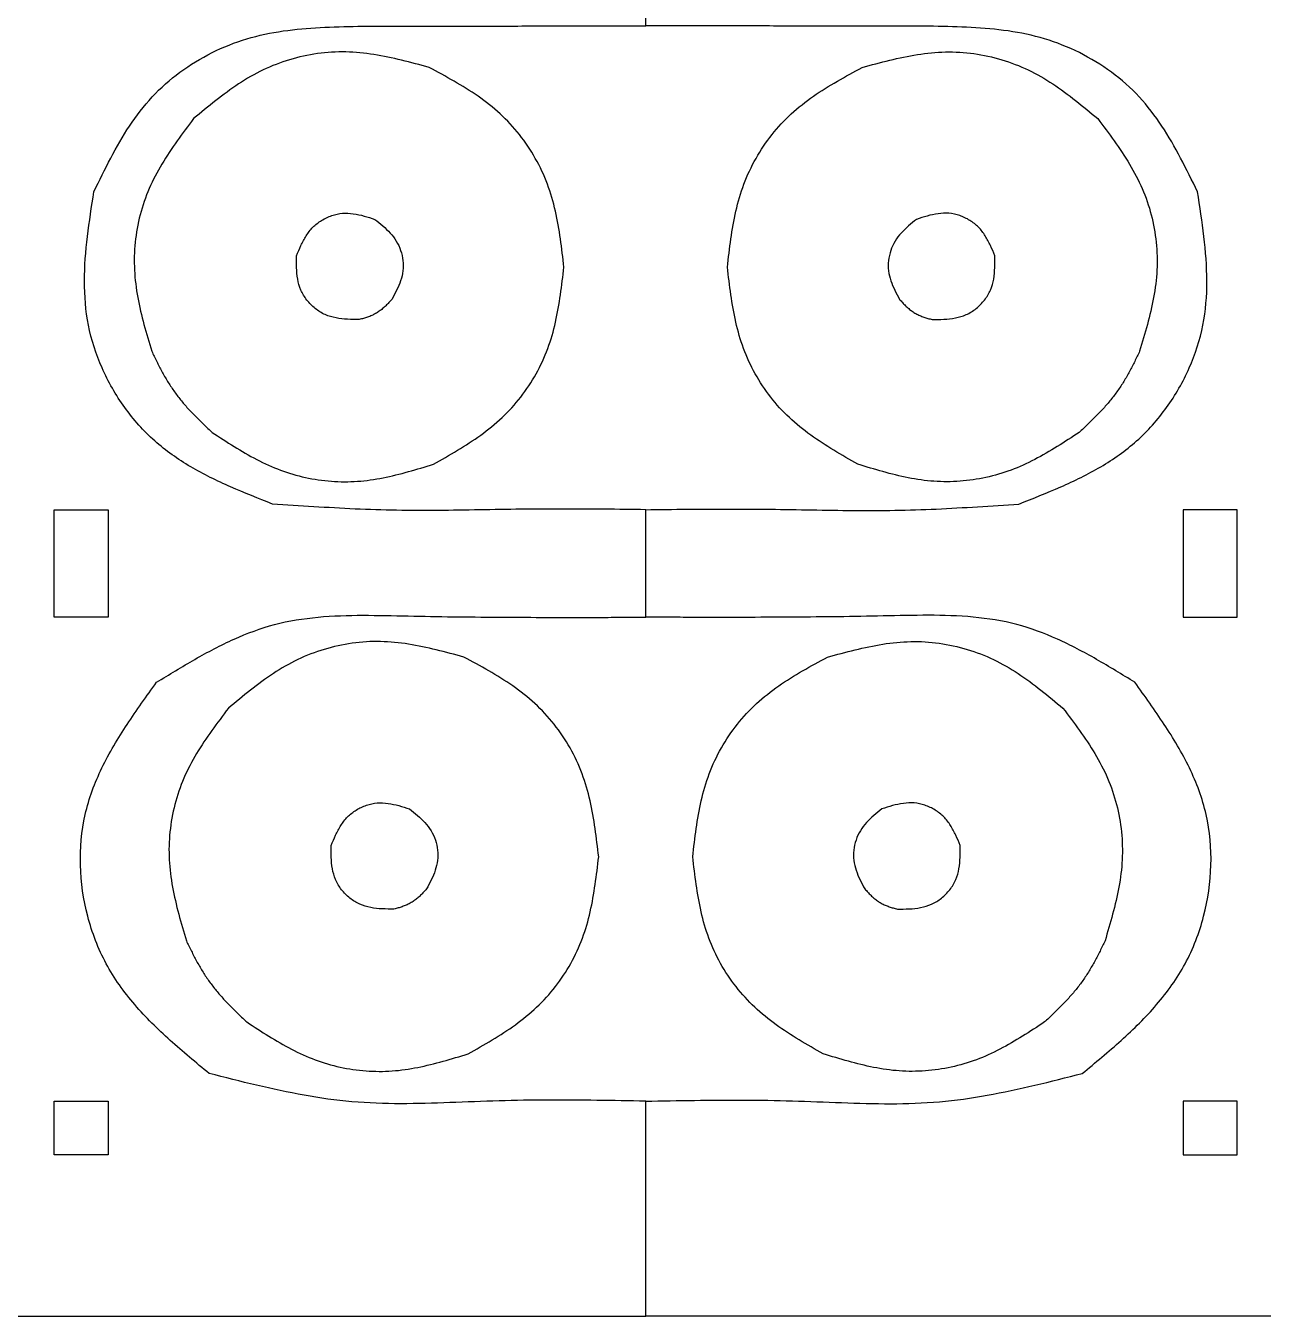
# Model space of a CAD drawing. Extents: x -185 to 480, y 0 to 407.
# Drawn here: x 242.3 to 357.4, y 0.1 to 120.1 of the extents above; entities that cross this region are included whole.
import ezdxf

# ---------------------------------------------------------------- set-up
doc = ezdxf.new("R2010")
doc.units = 0
doc.layers.add('LAYER_1', color=7, linetype='CONTINUOUS')

msp = doc.modelspace()

# ---------------------------------------------------------------- linework, layer by layer
at = {"layer": 'LAYER_1', "color": 7}
for p, q in [((273.36, 92.83), (273.36, 92.83)), ((326.64, 92.83), (326.64, 92.83)), ((259.68, 82.33), (259.68, 82.33)), ((340.32, 82.33), (340.32, 82.33)), ((276.59, 38), (276.59, 38)), ((323.41, 38), (323.41, 38)), ((262.9, 27.5), (262.9, 27.5)), ((337.1, 27.5), (337.1, 27.5))]:
    msp.add_line(p, q, dxfattribs=at)
for points, knots in [([(300, 120.14), (300, 120.51), (300, 121.25), (300, 122.36), (300, 123.47), (300, 124.59), (300, 125.7), (300, 126.81), (300, 127.92), (300, 129.03), (300, 129.77), (300, 130.14)], [0, 0, 0, 0, 1.111704, 2.223409, 3.335113, 4.446818, 5.558524, 6.670229, 7.781933, 8.893638, 10.005342, 10.005342, 10.005342, 10.005342]), ([(248.68, 104.71), (249.19, 105.75), (250.21, 107.84), (251.92, 110.85), (254.02, 113.61), (256.64, 115.91), (259.62, 117.73), (262.87, 119.02), (266.28, 119.73), (269.74, 120.02), (272.06, 120.07), (273.22, 120.1)], [0, 0, 0, 0, 3.495068, 6.953724, 10.383977, 13.844255, 17.338008, 20.816194, 24.273012, 27.740507, 31.231576, 31.231576, 31.231576, 31.231576]), ([(273.22, 120.1), (274.21, 120.1), (276.2, 120.11), (279.17, 120.11), (282.15, 120.11), (285.12, 120.12), (288.1, 120.12), (291.07, 120.13), (294.05, 120.13), (297.02, 120.13), (299.01, 120.14), (300, 120.14)], [0, 0, 0, 0, 2.975433, 5.950866, 8.926299, 11.90173, 14.877163, 17.852595, 20.828027, 23.803461, 26.778894, 26.778894, 26.778894, 26.778894]), ([(326.78, 120.1), (325.79, 120.1), (323.8, 120.11), (320.83, 120.11), (317.85, 120.11), (314.88, 120.12), (311.9, 120.12), (308.93, 120.13), (305.95, 120.13), (302.98, 120.13), (300.99, 120.14), (300, 120.14)], [0, 0, 0, 0, 2.975433, 5.950866, 8.926299, 11.90173, 14.877163, 17.852595, 20.828027, 23.803461, 26.778894, 26.778894, 26.778894, 26.778894]), ([(351.32, 104.71), (350.81, 105.75), (349.79, 107.84), (348.08, 110.85), (345.98, 113.61), (343.36, 115.91), (340.38, 117.73), (337.13, 119.02), (333.72, 119.73), (330.26, 120.02), (327.94, 120.07), (326.78, 120.1)], [0, 0, 0, 0, 3.495068, 6.953724, 10.383977, 13.844255, 17.338008, 20.816194, 24.273012, 27.740507, 31.231576, 31.231576, 31.231576, 31.231576]), ([(279.87, 116.27), (279.01, 116.5), (277.31, 116.96), (274.74, 117.51), (272.11, 117.78), (269.46, 117.62), (266.87, 117.05), (264.39, 116.1), (262.11, 114.77), (260, 113.2), (258.64, 112.08), (257.96, 111.51)], [0, 0, 0, 0, 2.647411, 5.277963, 7.897918, 10.541063, 13.198161, 15.841215, 18.460833, 21.091132, 23.738352, 23.738352, 23.738352, 23.738352]), ([(320.13, 116.27), (320.99, 116.5), (322.69, 116.96), (325.26, 117.51), (327.89, 117.78), (330.54, 117.62), (333.13, 117.05), (335.61, 116.1), (337.89, 114.77), (340, 113.2), (341.36, 112.08), (342.04, 111.51)], [0, 0, 0, 0, 2.647412, 5.277963, 7.897918, 10.541063, 13.198161, 15.841215, 18.460833, 21.091132, 23.738352, 23.738352, 23.738352, 23.738352]), ([(292.4, 97.69), (292.3, 98.57), (292.1, 100.32), (291.65, 102.91), (290.93, 105.45), (289.79, 107.85), (288.31, 110.06), (286.51, 112), (284.43, 113.63), (282.18, 115.01), (280.64, 115.85), (279.87, 116.27)], [0, 0, 0, 0, 2.647597, 5.278411, 7.898724, 10.541857, 13.198841, 15.841702, 18.461519, 21.092103, 23.739666, 23.739666, 23.739666, 23.739666]), ([(307.6, 97.69), (307.7, 98.57), (307.9, 100.32), (308.35, 102.91), (309.07, 105.45), (310.21, 107.85), (311.69, 110.06), (313.49, 112), (315.57, 113.63), (317.82, 115.01), (319.36, 115.85), (320.13, 116.27)], [0, 0, 0, 0, 2.647597, 5.278411, 7.898724, 10.541857, 13.198841, 15.841702, 18.461519, 21.092103, 23.739666, 23.739666, 23.739666, 23.739666]), ([(257.96, 111.51), (257.44, 110.82), (256.41, 109.45), (254.97, 107.31), (253.76, 105.03), (252.92, 102.57), (252.46, 100.02), (252.39, 97.42), (252.72, 94.86), (253.32, 92.36), (253.81, 90.71), (254.06, 89.88)], [0, 0, 0, 0, 2.589639, 5.163371, 7.72698, 10.311706, 12.909722, 15.494986, 18.059136, 20.632873, 23.222126, 23.222126, 23.222126, 23.222126]), ([(342.04, 111.51), (342.56, 110.82), (343.59, 109.45), (345.03, 107.31), (346.24, 105.03), (347.08, 102.57), (347.54, 100.02), (347.61, 97.42), (347.28, 94.86), (346.68, 92.36), (346.19, 90.71), (345.94, 89.88)], [0, 0, 0, 0, 2.589639, 5.163371, 7.726979, 10.311706, 12.909722, 15.494986, 18.059135, 20.632872, 23.222125, 23.222125, 23.222125, 23.222125]), ([(265.29, 75.67), (263.98, 76.19), (261.39, 77.21), (257.64, 79.03), (254.22, 81.43), (251.42, 84.58), (249.32, 88.25), (248.02, 92.25), (247.7, 96.42), (248.03, 100.57), (248.47, 103.32), (248.68, 104.71)], [0, 0, 0, 0, 4.208447, 8.360195, 12.473432, 16.657146, 20.886985, 25.06909, 29.179233, 33.329443, 37.53745, 37.53745, 37.53745, 37.53745]), ([(334.71, 75.67), (336.02, 76.19), (338.61, 77.21), (342.36, 79.03), (345.78, 81.43), (348.58, 84.58), (350.68, 88.25), (351.98, 92.25), (352.3, 96.42), (351.97, 100.57), (351.53, 103.32), (351.32, 104.71)], [0, 0, 0, 0, 4.208447, 8.360195, 12.473432, 16.657146, 20.886985, 25.06909, 29.179233, 33.329443, 37.53745, 37.53745, 37.53745, 37.53745]), ([(267.52, 98.76), (267.66, 99.07), (267.92, 99.71), (268.4, 100.62), (269.02, 101.44), (269.84, 102.08), (270.78, 102.52), (271.79, 102.75), (272.82, 102.7), (273.82, 102.46), (274.47, 102.25), (274.8, 102.14)], [0, 0, 0, 0, 1.037911, 2.059861, 3.071689, 4.103786, 5.147882, 6.17517, 7.180853, 8.201407, 9.241287, 9.241287, 9.241287, 9.241287]), ([(274.8, 102.14), (275.05, 101.94), (275.55, 101.54), (276.25, 100.89), (276.84, 100.13), (277.24, 99.26), (277.45, 98.31), (277.46, 97.35), (277.23, 96.42), (276.84, 95.55), (276.54, 94.99), (276.39, 94.7)], [0, 0, 0, 0, 0.964527, 1.91649, 2.860801, 3.818206, 4.784899, 5.738038, 6.677911, 7.62971, 8.597147, 8.597147, 8.597147, 8.597147]), ([(325.2, 102.14), (324.95, 101.94), (324.45, 101.54), (323.75, 100.89), (323.16, 100.13), (322.76, 99.26), (322.55, 98.31), (322.54, 97.35), (322.77, 96.42), (323.16, 95.55), (323.46, 94.99), (323.61, 94.7)], [0, 0, 0, 0, 0.964527, 1.91649, 2.860801, 3.818206, 4.784899, 5.738038, 6.677912, 7.629709, 8.597147, 8.597147, 8.597147, 8.597147]), ([(332.48, 98.76), (332.34, 99.07), (332.08, 99.71), (331.6, 100.62), (330.98, 101.44), (330.16, 102.08), (329.22, 102.52), (328.21, 102.75), (327.18, 102.7), (326.18, 102.46), (325.53, 102.25), (325.2, 102.14)], [0, 0, 0, 0, 1.037911, 2.059861, 3.071689, 4.103786, 5.147882, 6.17517, 7.180853, 8.201407, 9.241287, 9.241287, 9.241287, 9.241287]), ([(273.36, 92.83), (273, 92.83), (272.28, 92.84), (271.2, 92.94), (270.16, 93.24), (269.23, 93.82), (268.46, 94.61), (267.89, 95.54), (267.6, 96.59), (267.52, 97.67), (267.52, 98.39), (267.52, 98.76)], [0, 0, 0, 0, 1.094616, 2.168259, 3.226742, 4.31394, 5.41845, 6.505883, 7.56602, 8.641146, 9.737165, 9.737165, 9.737165, 9.737165]), ([(326.64, 92.83), (327, 92.83), (327.72, 92.84), (328.8, 92.94), (329.84, 93.24), (330.77, 93.82), (331.54, 94.61), (332.11, 95.54), (332.4, 96.59), (332.48, 97.67), (332.48, 98.39), (332.48, 98.76)], [0, 0, 0, 0, 1.094616, 2.168259, 3.226742, 4.31394, 5.41845, 6.505883, 7.56602, 8.641146, 9.737165, 9.737165, 9.737165, 9.737165]), ([(280.26, 79.36), (281.01, 79.79), (282.51, 80.65), (284.68, 82.04), (286.69, 83.66), (288.43, 85.58), (289.86, 87.75), (290.96, 90.1), (291.66, 92.59), (292.1, 95.13), (292.3, 96.84), (292.4, 97.69)], [0, 0, 0, 0, 2.589808, 5.163952, 7.72832, 10.313508, 12.911637, 15.496643, 18.060635, 20.634584, 23.224324, 23.224324, 23.224324, 23.224324]), ([(319.74, 79.36), (318.99, 79.79), (317.49, 80.65), (315.32, 82.04), (313.31, 83.66), (311.57, 85.58), (310.14, 87.75), (309.04, 90.1), (308.34, 92.59), (307.9, 95.13), (307.7, 96.84), (307.6, 97.69)], [0, 0, 0, 0, 2.589808, 5.163952, 7.72832, 10.313508, 12.911637, 15.496642, 18.060635, 20.634583, 23.224324, 23.224324, 23.224324, 23.224324]), ([(276.39, 94.7), (276.3, 94.6), (276.12, 94.4), (275.84, 94.11), (275.54, 93.83), (275.22, 93.59), (274.88, 93.37), (274.52, 93.19), (274.14, 93.05), (273.75, 92.93), (273.49, 92.86), (273.36, 92.83)], [0, 0, 0, 0, 0.404147, 0.807493, 1.210437, 1.61467, 2.019522, 2.423496, 2.82612, 3.229397, 3.633664, 3.633664, 3.633664, 3.633664]), ([(323.61, 94.7), (323.7, 94.6), (323.88, 94.4), (324.16, 94.11), (324.46, 93.83), (324.78, 93.59), (325.12, 93.37), (325.48, 93.19), (325.86, 93.05), (326.25, 92.93), (326.51, 92.86), (326.64, 92.83)], [0, 0, 0, 0, 0.404147, 0.807493, 1.210437, 1.61467, 2.019522, 2.423496, 2.82612, 3.229397, 3.633664, 3.633664, 3.633664, 3.633664]), ([(254.06, 89.88), (254.21, 89.56), (254.52, 88.93), (255, 87.99), (255.52, 87.07), (256.1, 86.19), (256.74, 85.35), (257.42, 84.55), (258.15, 83.79), (258.91, 83.05), (259.42, 82.57), (259.68, 82.33)], [0, 0, 0, 0, 1.056831, 2.112344, 3.1668, 4.218845, 5.272183, 6.325263, 7.380469, 8.435699, 9.491484, 9.491484, 9.491484, 9.491484]), ([(345.94, 89.88), (345.79, 89.56), (345.48, 88.93), (345, 87.99), (344.48, 87.07), (343.9, 86.19), (343.26, 85.35), (342.58, 84.55), (341.85, 83.79), (341.09, 83.05), (340.58, 82.57), (340.32, 82.33)], [0, 0, 0, 0, 1.056831, 2.112344, 3.1668, 4.218845, 5.272183, 6.325263, 7.380469, 8.435699, 9.491484, 9.491484, 9.491484, 9.491484]), ([(259.68, 82.33), (260.36, 81.89), (261.71, 81), (263.8, 79.78), (266.01, 78.76), (268.34, 78.08), (270.76, 77.73), (273.19, 77.72), (275.59, 78.07), (277.94, 78.66), (279.49, 79.13), (280.26, 79.36)], [0, 0, 0, 0, 2.432378, 4.852295, 7.264737, 9.692156, 12.129704, 14.556189, 16.966276, 19.384748, 21.816341, 21.816341, 21.816341, 21.816341]), ([(340.32, 82.33), (339.64, 81.89), (338.29, 81), (336.2, 79.78), (333.99, 78.76), (331.66, 78.08), (329.24, 77.73), (326.81, 77.72), (324.41, 78.07), (322.06, 78.66), (320.51, 79.13), (319.74, 79.36)], [0, 0, 0, 0, 2.432378, 4.852295, 7.264737, 9.692156, 12.129704, 14.556189, 16.966276, 19.384748, 21.816341, 21.816341, 21.816341, 21.816341]), ([(300, 75.14), (298.71, 75.16), (296.14, 75.19), (292.28, 75.21), (288.42, 75.19), (284.55, 75.12), (280.69, 75.06), (276.83, 75.06), (272.97, 75.19), (269.13, 75.41), (266.57, 75.58), (265.29, 75.67)], [0, 0, 0, 0, 3.860635, 7.721321, 11.58238, 15.448686, 19.314437, 23.178293, 27.02759, 30.878916, 34.731976, 34.731976, 34.731976, 34.731976]), ([(300, 75.14), (301.29, 75.16), (303.86, 75.19), (307.72, 75.21), (311.58, 75.19), (315.45, 75.12), (319.31, 75.06), (323.17, 75.06), (327.03, 75.19), (330.87, 75.41), (333.43, 75.58), (334.71, 75.67)], [0, 0, 0, 0, 3.860635, 7.721321, 11.58238, 15.448686, 19.314437, 23.178293, 27.02759, 30.878916, 34.731976, 34.731976, 34.731976, 34.731976]), ([(245, 65.14), (245, 65.51), (245, 66.25), (245, 67.36), (245, 68.47), (245, 69.59), (245, 70.7), (245, 71.81), (245, 72.92), (245, 74.03), (245, 74.77), (245, 75.14)], [0, 0, 0, 0, 1.111109, 2.222218, 3.333327, 4.444436, 5.555545, 6.666653, 7.777762, 8.888871, 9.99998, 9.99998, 9.99998, 9.99998]), ([(245, 75.14), (245.19, 75.14), (245.56, 75.14), (246.11, 75.14), (246.67, 75.14), (247.22, 75.14), (247.78, 75.14), (248.33, 75.14), (248.89, 75.14), (249.44, 75.14), (249.81, 75.14), (250, 75.14)], [0, 0, 0, 0, 0.555555, 1.111111, 1.666666, 2.222223, 2.777779, 3.333335, 3.88889, 4.444445, 5.000001, 5.000001, 5.000001, 5.000001]), ([(250, 75.14), (250, 74.77), (250, 74.03), (250, 72.92), (250, 71.81), (250, 70.7), (250, 69.59), (250, 68.47), (250, 67.36), (250, 66.25), (250, 65.51), (250, 65.14)], [0, 0, 0, 0, 1.111109, 2.222218, 3.333327, 4.444435, 5.555544, 6.666653, 7.777762, 8.888871, 9.99998, 9.99998, 9.99998, 9.99998]), ([(300, 65.14), (300, 65.51), (300, 66.25), (300, 67.36), (300, 68.47), (300, 69.59), (300, 70.7), (300, 71.81), (300, 72.92), (300, 74.03), (300, 74.77), (300, 75.14)], [0, 0, 0, 0, 1.111711, 2.223422, 3.335133, 4.446843, 5.558555, 6.670266, 7.781978, 8.893688, 10.005398, 10.005398, 10.005398, 10.005398]), ([(355, 75.14), (354.81, 75.14), (354.44, 75.14), (353.89, 75.14), (353.33, 75.14), (352.78, 75.14), (352.22, 75.14), (351.67, 75.14), (351.11, 75.14), (350.56, 75.14), (350.19, 75.14), (350, 75.14)], [0, 0, 0, 0, 0.555555, 1.111111, 1.666666, 2.222223, 2.777779, 3.333335, 3.88889, 4.444445, 5.000001, 5.000001, 5.000001, 5.000001]), ([(350, 75.14), (350, 74.77), (350, 74.03), (350, 72.92), (350, 71.81), (350, 70.7), (350, 69.59), (350, 68.47), (350, 67.36), (350, 66.25), (350, 65.51), (350, 65.14)], [0, 0, 0, 0, 1.111109, 2.222218, 3.333327, 4.444435, 5.555544, 6.666653, 7.777762, 8.888871, 9.99998, 9.99998, 9.99998, 9.99998]), ([(355, 65.14), (355, 65.51), (355, 66.25), (355, 67.36), (355, 68.47), (355, 69.59), (355, 70.7), (355, 71.81), (355, 72.92), (355, 74.03), (355, 74.77), (355, 75.14)], [0, 0, 0, 0, 1.111109, 2.222218, 3.333327, 4.444436, 5.555545, 6.666653, 7.777762, 8.888871, 9.99998, 9.99998, 9.99998, 9.99998]), ([(250, 65.14), (249.81, 65.14), (249.44, 65.14), (248.89, 65.14), (248.33, 65.14), (247.78, 65.14), (247.22, 65.14), (246.67, 65.14), (246.11, 65.14), (245.56, 65.14), (245.19, 65.14), (245, 65.14)], [0, 0, 0, 0, 0.555556, 1.111111, 1.666666, 2.222222, 2.777778, 3.333335, 3.88889, 4.444446, 5.000001, 5.000001, 5.000001, 5.000001]), ([(254.51, 59.09), (255.69, 59.81), (258.04, 61.25), (261.65, 63.17), (265.48, 64.6), (269.55, 65.24), (273.71, 65.36), (277.9, 65.25), (282.07, 65.18), (286.21, 65.15), (288.96, 65.13), (290.34, 65.13)], [0, 0, 0, 0, 4.151386, 8.240234, 12.254363, 16.355949, 20.533913, 24.748684, 28.918694, 33.054088, 37.172255, 37.172255, 37.172255, 37.172255]), ([(290.34, 65.13), (290.69, 65.13), (291.41, 65.13), (292.48, 65.13), (293.56, 65.13), (294.63, 65.13), (295.71, 65.13), (296.78, 65.13), (297.85, 65.14), (298.93, 65.14), (299.64, 65.14), (300, 65.14)], [0, 0, 0, 0, 1.07368, 2.14736, 3.221039, 4.29472, 5.3684, 6.442081, 7.515761, 8.589441, 9.66312, 9.66312, 9.66312, 9.66312]), ([(309.66, 65.13), (309.31, 65.13), (308.59, 65.13), (307.52, 65.13), (306.44, 65.13), (305.37, 65.13), (304.29, 65.13), (303.22, 65.13), (302.15, 65.14), (301.07, 65.14), (300.36, 65.14), (300, 65.14)], [0, 0, 0, 0, 1.073679, 2.14736, 3.221039, 4.29472, 5.3684, 6.442081, 7.51576, 8.589441, 9.66312, 9.66312, 9.66312, 9.66312]), ([(345.49, 59.09), (344.31, 59.81), (341.96, 61.25), (338.35, 63.17), (334.52, 64.6), (330.45, 65.24), (326.29, 65.36), (322.1, 65.25), (317.93, 65.18), (313.79, 65.15), (311.04, 65.13), (309.66, 65.13)], [0, 0, 0, 0, 4.151386, 8.240233, 12.254363, 16.355949, 20.533913, 24.748684, 28.918693, 33.054088, 37.172255, 37.172255, 37.172255, 37.172255]), ([(350, 65.14), (350.19, 65.14), (350.56, 65.14), (351.11, 65.14), (351.67, 65.14), (352.22, 65.14), (352.78, 65.14), (353.33, 65.14), (353.89, 65.14), (354.44, 65.14), (354.81, 65.14), (355, 65.14)], [0, 0, 0, 0, 0.555556, 1.111111, 1.666666, 2.222222, 2.777778, 3.333335, 3.88889, 4.444446, 5.000001, 5.000001, 5.000001, 5.000001]), ([(283.09, 61.44), (282.24, 61.67), (280.54, 62.13), (277.96, 62.68), (275.34, 62.95), (272.69, 62.79), (270.09, 62.22), (267.62, 61.27), (265.34, 59.94), (263.22, 58.37), (261.87, 57.24), (261.19, 56.68)], [0, 0, 0, 0, 2.647412, 5.277964, 7.897919, 10.541063, 13.198161, 15.841215, 18.460833, 21.091133, 23.738352, 23.738352, 23.738352, 23.738352]), ([(316.91, 61.44), (317.76, 61.67), (319.46, 62.13), (322.04, 62.68), (324.66, 62.95), (327.31, 62.79), (329.91, 62.22), (332.38, 61.27), (334.66, 59.94), (336.78, 58.37), (338.13, 57.24), (338.81, 56.68)], [0, 0, 0, 0, 2.647412, 5.277963, 7.897918, 10.541063, 13.198161, 15.841215, 18.460833, 21.091132, 23.738352, 23.738352, 23.738352, 23.738352]), ([(295.63, 42.86), (295.52, 43.74), (295.32, 45.49), (294.88, 48.08), (294.15, 50.62), (293.02, 53.02), (291.53, 55.22), (289.74, 57.17), (287.65, 58.79), (285.41, 60.18), (283.87, 61.02), (283.09, 61.44)], [0, 0, 0, 0, 2.647596, 5.27841, 7.898723, 10.541857, 13.198841, 15.841701, 18.461518, 21.092102, 23.739664, 23.739664, 23.739664, 23.739664]), ([(304.37, 42.86), (304.48, 43.74), (304.68, 45.49), (305.12, 48.08), (305.85, 50.62), (306.98, 53.02), (308.47, 55.22), (310.26, 57.17), (312.35, 58.79), (314.59, 60.18), (316.13, 61.02), (316.91, 61.44)], [0, 0, 0, 0, 2.647596, 5.27841, 7.898724, 10.541856, 13.198841, 15.841701, 18.461518, 21.092102, 23.739665, 23.739665, 23.739665, 23.739665]), ([(259.4, 22.71), (258.18, 23.72), (255.75, 25.73), (252.39, 29.01), (249.64, 32.85), (247.93, 37.31), (247.25, 42.05), (247.66, 46.8), (249.31, 51.22), (251.74, 55.24), (253.58, 57.8), (254.51, 59.09)], [0, 0, 0, 0, 4.756476, 9.437901, 14.071405, 18.813853, 23.61332, 28.333714, 32.943602, 37.62328, 42.393595, 42.393595, 42.393595, 42.393595]), ([(340.6, 22.71), (341.82, 23.72), (344.25, 25.73), (347.61, 29.01), (350.36, 32.85), (352.07, 37.31), (352.75, 42.05), (352.34, 46.8), (350.68, 51.22), (348.26, 55.24), (346.42, 57.8), (345.49, 59.09)], [0, 0, 0, 0, 4.756476, 9.437901, 14.071406, 18.813854, 23.613321, 28.333714, 32.943603, 37.62328, 42.393595, 42.393595, 42.393595, 42.393595]), ([(261.19, 56.68), (260.67, 55.99), (259.63, 54.62), (258.19, 52.48), (256.98, 50.2), (256.15, 47.74), (255.69, 45.19), (255.62, 42.59), (255.95, 40.03), (256.55, 37.53), (257.04, 35.87), (257.28, 35.05)], [0, 0, 0, 0, 2.58964, 5.163371, 7.72698, 10.311707, 12.909723, 15.494987, 18.059136, 20.632873, 23.222126, 23.222126, 23.222126, 23.222126]), ([(338.81, 56.68), (339.33, 55.99), (340.37, 54.62), (341.81, 52.48), (343.02, 50.2), (343.85, 47.74), (344.31, 45.19), (344.38, 42.59), (344.05, 40.03), (343.45, 37.53), (342.96, 35.87), (342.72, 35.05)], [0, 0, 0, 0, 2.589639, 5.163371, 7.72698, 10.311707, 12.909723, 15.494987, 18.059136, 20.632873, 23.222126, 23.222126, 23.222126, 23.222126]), ([(270.75, 43.92), (270.88, 44.24), (271.15, 44.87), (271.62, 45.79), (272.25, 46.6), (273.07, 47.25), (274.01, 47.69), (275.02, 47.92), (276.05, 47.86), (277.04, 47.63), (277.7, 47.42), (278.03, 47.31)], [0, 0, 0, 0, 1.03791, 2.059861, 3.071689, 4.103785, 5.147882, 6.17517, 7.180853, 8.201407, 9.241286, 9.241286, 9.241286, 9.241286]), ([(278.03, 47.31), (278.28, 47.11), (278.78, 46.71), (279.48, 46.06), (280.07, 45.3), (280.47, 44.43), (280.68, 43.48), (280.68, 42.52), (280.45, 41.59), (280.07, 40.72), (279.77, 40.15), (279.61, 39.87)], [0, 0, 0, 0, 0.964528, 1.916491, 2.860801, 3.818207, 4.784899, 5.738039, 6.677912, 7.62971, 8.597149, 8.597149, 8.597149, 8.597149]), ([(321.97, 47.31), (321.72, 47.11), (321.22, 46.71), (320.52, 46.06), (319.93, 45.3), (319.53, 44.43), (319.32, 43.48), (319.32, 42.52), (319.55, 41.59), (319.93, 40.72), (320.23, 40.15), (320.39, 39.87)], [0, 0, 0, 0, 0.964528, 1.916491, 2.860801, 3.818206, 4.784899, 5.738039, 6.677912, 7.62971, 8.597148, 8.597148, 8.597148, 8.597148]), ([(329.25, 43.92), (329.12, 44.24), (328.85, 44.87), (328.38, 45.79), (327.75, 46.6), (326.93, 47.25), (325.99, 47.69), (324.98, 47.92), (323.95, 47.86), (322.96, 47.63), (322.3, 47.42), (321.97, 47.31)], [0, 0, 0, 0, 1.037911, 2.059862, 3.071689, 4.103785, 5.147883, 6.17517, 7.180853, 8.201407, 9.241287, 9.241287, 9.241287, 9.241287]), ([(276.59, 38), (276.22, 38), (275.5, 38), (274.43, 38.11), (273.39, 38.41), (272.46, 38.99), (271.68, 39.77), (271.12, 40.71), (270.83, 41.76), (270.74, 42.83), (270.74, 43.56), (270.75, 43.92)], [0, 0, 0, 0, 1.094617, 2.16826, 3.226743, 4.313941, 5.418451, 6.505884, 7.566021, 8.641147, 9.737165, 9.737165, 9.737165, 9.737165]), ([(323.41, 38), (323.78, 38), (324.5, 38), (325.57, 38.11), (326.61, 38.41), (327.54, 38.99), (328.32, 39.77), (328.88, 40.71), (329.17, 41.76), (329.26, 42.83), (329.26, 43.56), (329.25, 43.92)], [0, 0, 0, 0, 1.094616, 2.168259, 3.226742, 4.31394, 5.41845, 6.505883, 7.56602, 8.641146, 9.737164, 9.737164, 9.737164, 9.737164]), ([(283.49, 24.53), (284.24, 24.96), (285.73, 25.81), (287.9, 27.21), (289.91, 28.83), (291.65, 30.75), (293.09, 32.92), (294.18, 35.27), (294.89, 37.75), (295.32, 40.29), (295.53, 42), (295.63, 42.86)], [0, 0, 0, 0, 2.589809, 5.163952, 7.72832, 10.313509, 12.911637, 15.496643, 18.060636, 20.634584, 23.224325, 23.224325, 23.224325, 23.224325]), ([(316.51, 24.53), (315.76, 24.96), (314.27, 25.81), (312.1, 27.21), (310.09, 28.83), (308.35, 30.75), (306.91, 32.92), (305.82, 35.27), (305.11, 37.75), (304.68, 40.29), (304.47, 42), (304.37, 42.86)], [0, 0, 0, 0, 2.589809, 5.163951, 7.72832, 10.313508, 12.911637, 15.496642, 18.060636, 20.634583, 23.224325, 23.224325, 23.224325, 23.224325]), ([(279.61, 39.87), (279.52, 39.77), (279.34, 39.57), (279.07, 39.28), (278.77, 39), (278.45, 38.76), (278.1, 38.54), (277.74, 38.36), (277.36, 38.22), (276.98, 38.1), (276.72, 38.03), (276.59, 38)], [0, 0, 0, 0, 0.404147, 0.807492, 1.210437, 1.61467, 2.019521, 2.423495, 2.826119, 3.229397, 3.633664, 3.633664, 3.633664, 3.633664]), ([(320.39, 39.87), (320.48, 39.77), (320.66, 39.57), (320.93, 39.28), (321.23, 39), (321.55, 38.76), (321.9, 38.54), (322.26, 38.36), (322.64, 38.22), (323.02, 38.1), (323.28, 38.03), (323.41, 38)], [0, 0, 0, 0, 0.404148, 0.807493, 1.210437, 1.61467, 2.019522, 2.423496, 2.82612, 3.229397, 3.633664, 3.633664, 3.633664, 3.633664]), ([(257.28, 35.05), (257.44, 34.73), (257.74, 34.1), (258.23, 33.16), (258.75, 32.24), (259.33, 31.36), (259.97, 30.52), (260.65, 29.72), (261.38, 28.96), (262.13, 28.22), (262.65, 27.74), (262.9, 27.5)], [0, 0, 0, 0, 1.056831, 2.112344, 3.166799, 4.218845, 5.272183, 6.325264, 7.380468, 8.4357, 9.491484, 9.491484, 9.491484, 9.491484]), ([(342.72, 35.05), (342.56, 34.73), (342.26, 34.1), (341.77, 33.16), (341.25, 32.24), (340.67, 31.36), (340.03, 30.52), (339.35, 29.72), (338.62, 28.96), (337.87, 28.22), (337.35, 27.74), (337.1, 27.5)], [0, 0, 0, 0, 1.056831, 2.112344, 3.166799, 4.218845, 5.272183, 6.325263, 7.380469, 8.435699, 9.491483, 9.491483, 9.491483, 9.491483]), ([(262.9, 27.5), (263.58, 27.05), (264.94, 26.17), (267.03, 24.94), (269.23, 23.93), (271.57, 23.25), (273.98, 22.9), (276.42, 22.89), (278.82, 23.24), (281.16, 23.83), (282.71, 24.3), (283.49, 24.53)], [0, 0, 0, 0, 2.432379, 4.852294, 7.264737, 9.692155, 12.129704, 14.556188, 16.966276, 19.384747, 21.81634, 21.81634, 21.81634, 21.81634]), ([(337.1, 27.5), (336.42, 27.05), (335.06, 26.17), (332.97, 24.94), (330.77, 23.93), (328.43, 23.25), (326.02, 22.9), (323.58, 22.89), (321.18, 23.24), (318.84, 23.83), (317.29, 24.3), (316.51, 24.53)], [0, 0, 0, 0, 2.432379, 4.852294, 7.264738, 9.692156, 12.129703, 14.556188, 16.966276, 19.384748, 21.816341, 21.816341, 21.816341, 21.816341]), ([(300, 20.14), (298.49, 20.17), (295.46, 20.22), (290.91, 20.25), (286.35, 20.19), (281.79, 19.99), (277.23, 19.85), (272.69, 20), (268.21, 20.64), (263.79, 21.59), (260.86, 22.34), (259.4, 22.71)], [0, 0, 0, 0, 4.54301, 9.089374, 13.643919, 18.221427, 22.789098, 27.332227, 31.825012, 36.343069, 40.882434, 40.882434, 40.882434, 40.882434]), ([(300, 20.14), (301.51, 20.17), (304.54, 20.22), (309.09, 20.25), (313.65, 20.19), (318.21, 19.99), (322.77, 19.85), (327.31, 20), (331.79, 20.64), (336.21, 21.59), (339.14, 22.34), (340.6, 22.71)], [0, 0, 0, 0, 4.54301, 9.089374, 13.643919, 18.221427, 22.789098, 27.332227, 31.825012, 36.343069, 40.882434, 40.882434, 40.882434, 40.882434]), ([(245, 15.14), (245, 15.33), (245, 15.7), (245, 16.25), (245, 16.81), (245, 17.36), (245, 17.92), (245, 18.47), (245, 19.03), (245, 19.59), (245, 19.96), (245, 20.14)], [0, 0, 0, 0, 0.555558, 1.111115, 1.666672, 2.22223, 2.777789, 3.333347, 3.888904, 4.444461, 5.000018, 5.000018, 5.000018, 5.000018]), ([(245, 20.14), (245.19, 20.14), (245.56, 20.14), (246.11, 20.14), (246.67, 20.14), (247.22, 20.14), (247.78, 20.14), (248.33, 20.14), (248.89, 20.14), (249.44, 20.14), (249.81, 20.14), (250, 20.14)], [0, 0, 0, 0, 0.555555, 1.111111, 1.666666, 2.222223, 2.777779, 3.333335, 3.88889, 4.444445, 5.000001, 5.000001, 5.000001, 5.000001]), ([(250, 20.14), (250, 19.96), (250, 19.59), (250, 19.03), (250, 18.47), (250, 17.92), (250, 17.36), (250, 16.81), (250, 16.25), (250, 15.7), (250, 15.33), (250, 15.14)], [0, 0, 0, 0, 0.555557, 1.111114, 1.666671, 2.222231, 2.777789, 3.333346, 3.888903, 4.44446, 5.000018, 5.000018, 5.000018, 5.000018]), ([(300, 0.14), (300, 0.88), (300, 2.36), (300, 4.59), (300, 6.81), (300, 9.03), (300, 11.25), (300, 13.48), (300, 15.7), (300, 17.92), (300, 19.4), (300, 20.14)], [0, 0, 0, 0, 2.222556, 4.445113, 6.667669, 8.890226, 11.112782, 13.335339, 15.557895, 17.780452, 20.003008, 20.003008, 20.003008, 20.003008]), ([(355, 20.14), (354.81, 20.14), (354.44, 20.14), (353.89, 20.14), (353.33, 20.14), (352.78, 20.14), (352.22, 20.14), (351.67, 20.14), (351.11, 20.14), (350.56, 20.14), (350.19, 20.14), (350, 20.14)], [0, 0, 0, 0, 0.555555, 1.111111, 1.666666, 2.222223, 2.777779, 3.333335, 3.88889, 4.444445, 5.000001, 5.000001, 5.000001, 5.000001]), ([(350, 20.14), (350, 19.96), (350, 19.59), (350, 19.03), (350, 18.47), (350, 17.92), (350, 17.36), (350, 16.81), (350, 16.25), (350, 15.7), (350, 15.33), (350, 15.14)], [0, 0, 0, 0, 0.555557, 1.111114, 1.666671, 2.222231, 2.777789, 3.333346, 3.888903, 4.44446, 5.000018, 5.000018, 5.000018, 5.000018]), ([(355, 15.14), (355, 15.33), (355, 15.7), (355, 16.25), (355, 16.81), (355, 17.36), (355, 17.92), (355, 18.47), (355, 19.03), (355, 19.59), (355, 19.96), (355, 20.14)], [0, 0, 0, 0, 0.555558, 1.111115, 1.666672, 2.22223, 2.777789, 3.333347, 3.888904, 4.444461, 5.000018, 5.000018, 5.000018, 5.000018]), ([(250, 15.14), (249.81, 15.14), (249.44, 15.14), (248.89, 15.14), (248.33, 15.14), (247.78, 15.14), (247.22, 15.14), (246.67, 15.14), (246.11, 15.14), (245.56, 15.14), (245.19, 15.14), (245, 15.14)], [0, 0, 0, 0, 0.555556, 1.111111, 1.666666, 2.222222, 2.777778, 3.333335, 3.88889, 4.444446, 5.000001, 5.000001, 5.000001, 5.000001]), ([(350, 15.14), (350.19, 15.14), (350.56, 15.14), (351.11, 15.14), (351.67, 15.14), (352.22, 15.14), (352.78, 15.14), (353.33, 15.14), (353.89, 15.14), (354.44, 15.14), (354.81, 15.14), (355, 15.14)], [0, 0, 0, 0, 0.555556, 1.111111, 1.666666, 2.222222, 2.777778, 3.333335, 3.88889, 4.444446, 5.000001, 5.000001, 5.000001, 5.000001]), ([(240, 0.14), (242.22, 0.14), (246.67, 0.14), (253.33, 0.14), (260, 0.14), (266.67, 0.14), (273.33, 0.14), (280, 0.14), (286.67, 0.14), (293.33, 0.14), (297.78, 0.14), (300, 0.14)], [0, 0, 0, 0, 6.666667, 13.333334, 19.999999, 26.666666, 33.333332, 39.999999, 46.666665, 53.333331, 59.999998, 59.999998, 59.999998, 59.999998]), ([(360, 0.14), (357.78, 0.14), (353.33, 0.14), (346.67, 0.14), (340, 0.14), (333.33, 0.14), (326.67, 0.14), (320, 0.14), (313.33, 0.14), (306.67, 0.14), (302.22, 0.14), (300, 0.14)], [0, 0, 0, 0, 6.666667, 13.333334, 19.999999, 26.666666, 33.333332, 39.999999, 46.666665, 53.333331, 59.999998, 59.999998, 59.999998, 59.999998])]:
    msp.add_open_spline(points, degree=3, knots=knots, dxfattribs=at)

doc.saveas('drawing.dxf')
